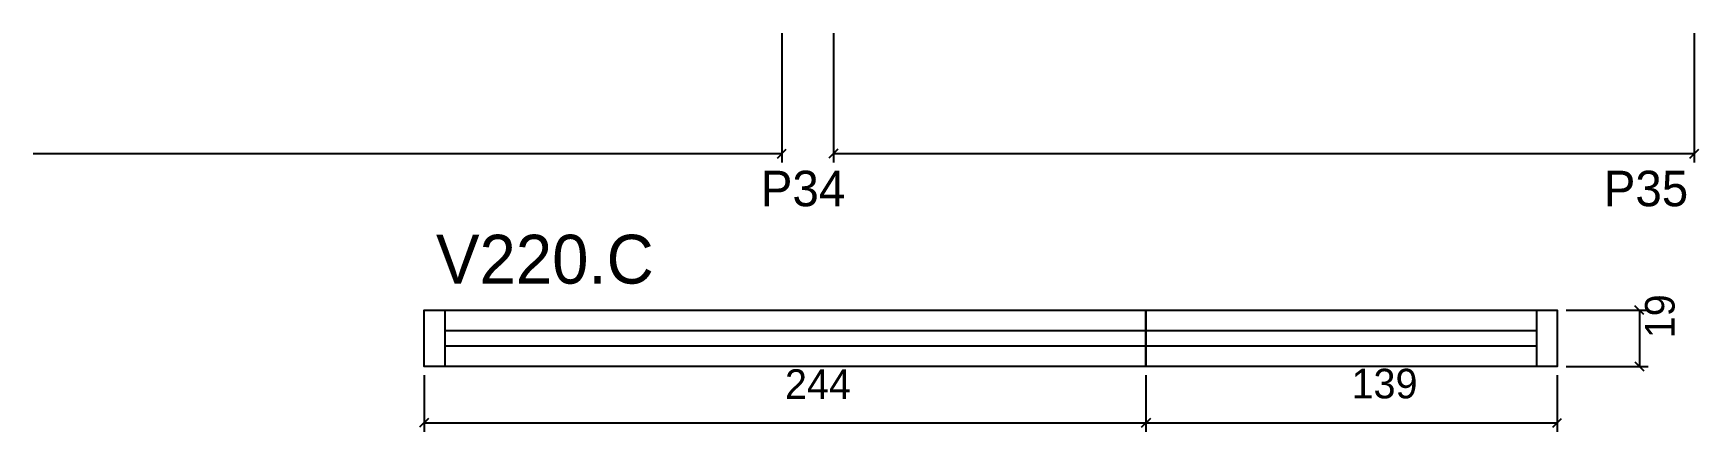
# Model space of a CAD drawing. Header units: metres. Extents: x 2425 to 2988, y 16220 to 16354.
import ezdxf

# ---------------------------------------------------------------- set-up
doc = ezdxf.new("R2010")
doc.units = ezdxf.units.M
for name, color, linetype in [('5', 7, 'Continuous'), ('COTA', 7, 'Continuous'), ('NOMENCLATURA', 7, 'Continuous'), ('Painéis', 7, 'Continuous'), ('SARR_2.2x7', 7, 'Continuous')]:
    doc.layers.add(name, color=color, linetype=linetype)

msp = doc.modelspace()

# ---------------------------------------------------------------- linework, layer by layer
at = {"layer": 'COTA', "color": 4, "lineweight": 25}
for p, q in [((2677.74, 16354.37), (2677.74, 16310.74)), ((2695.15, 16354.37), (2695.15, 16310.74)), ((2986.15, 16354.37), (2986.15, 16310.74)), ((2424.74, 16313.74), (2677.74, 16313.74)), ((2695.15, 16313.74), (2986.15, 16313.74)), ((2556.8, 16238.83), (2556.8, 16219.78)), ((2800.8, 16238.83), (2800.8, 16219.78)), ((2800.8, 16238.83), (2800.8, 16219.78)), ((2939.8, 16238.83), (2939.8, 16219.78)), ((2556.8, 16222.78), (2800.8, 16222.78)), ((2800.8, 16222.78), (2939.8, 16222.78))]:
    msp.add_line(p, q, dxfattribs=at)
at = {"layer": 'COTA', "color": 0, "lineweight": 25}
for p, q in [((2676.24, 16312.24), (2679.24, 16315.24)), ((2696.65, 16315.24), (2693.65, 16312.24)), ((2984.65, 16312.24), (2987.65, 16315.24)), ((2558.3, 16224.28), (2555.3, 16221.28)), ((2799.3, 16221.28), (2802.3, 16224.28)), ((2802.3, 16224.28), (2799.3, 16221.28)), ((2938.3, 16221.28), (2941.3, 16224.28))]:
    msp.add_line(p, q, dxfattribs=at)
at = {"layer": 'Painéis', "color": 4, "lineweight": 25}
for p, q in [((2942.8, 16260.83), (2970.59, 16260.83)), ((2967.59, 16260.83), (2967.59, 16241.83)), ((2942.8, 16241.83), (2970.59, 16241.83))]:
    msp.add_line(p, q, dxfattribs=at)
at = {"layer": 'Painéis', "color": 0, "lineweight": 25}
for p, q in [((2969.09, 16259.33), (2966.09, 16262.33)), ((2966.09, 16243.33), (2969.09, 16240.33))]:
    msp.add_line(p, q, dxfattribs=at)
at = {"layer": 'Painéis', "color": 200, "lineweight": 25}
for points in [[(2800.8, 16241.83), (2556.8, 16241.83), (2556.8, 16260.83), (2800.8, 16260.83)], [(2800.8, 16260.83), (2939.8, 16260.83), (2939.8, 16241.83), (2800.8, 16241.83)]]:
    msp.add_lwpolyline(points, close=True, dxfattribs=at)
at = {"layer": 'SARR_2.2x7', "color": 40, "lineweight": 25}
for p, q in [((2563.8, 16260.83), (2563.8, 16241.83)), ((2932.8, 16260.83), (2932.8, 16241.83)), ((2800.8, 16253.83), (2563.8, 16253.83)), ((2932.8, 16253.83), (2800.8, 16253.83)), ((2563.8, 16248.83), (2800.8, 16248.83)), ((2800.8, 16248.83), (2932.8, 16248.83))]:
    msp.add_line(p, q, dxfattribs=at)

# ---------------------------------------------------------------- texts
at = {"layer": '5', "color": 5, "lineweight": 25}
for s, p in [('P34', (2670.62, 16295.95)), ('P35', (2955.55, 16295.95))]:
    msp.add_text(s, height=12, rotation=360, dxfattribs=at).set_placement(p)
at = {"layer": 'COTA', "color": 240, "lineweight": 25}
for s, p in [('244', (2678.8, 16230.86)), ('139', (2870.3, 16231.03))]:
    msp.add_text(s, height=10, dxfattribs=at).set_placement(p)
at = {"layer": 'NOMENCLATURA', "color": 7, "lineweight": 25}
msp.add_text('V220.C', height=16.5, dxfattribs=at).set_placement((2560.85, 16269.81))
at = {"layer": 'Painéis', "color": 240, "lineweight": 25}
msp.add_text('19', height=10, rotation=90, dxfattribs=at).set_placement((2979.51, 16251.33))

doc.saveas('drawing.dxf')
